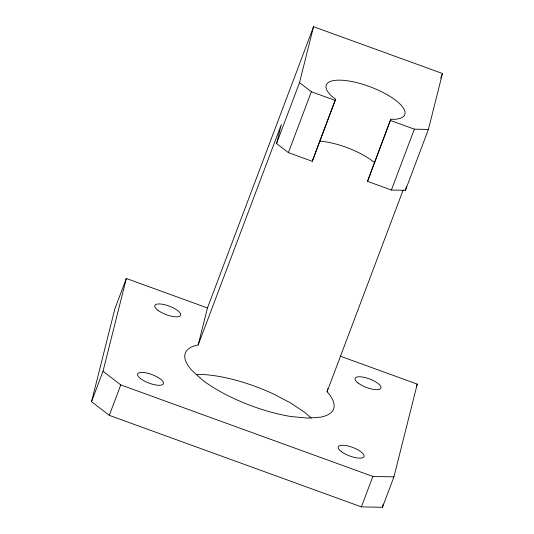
<?xml version="1.0" encoding="UTF-8"?>
<svg xmlns="http://www.w3.org/2000/svg" width="534" height="534" viewBox="0 0 534 534"><rect width="100%" height="100%" fill="white"/><g stroke="black" fill="none" stroke-linecap="round" stroke-linejoin="round"><path stroke-width="0.8" d="M340.231 356.151L417.241 384.113L393.938 476.862L382.457 507.3L361.385 506.879L109.29 415.352L91.541 401.681L114.837 308.932L126.318 278.494L207.472 307.958L198.181 344.944A79.226 26.032 20.7 0 0 191.806 370.342L202.306 379.894A79.226 26.032 20.7 0 0 291.13 416.54L307.557 418.102L320.7 417.141A79.226 26.032 20.7 0 0 327.082 391.742L327.889 388.525M91.541 401.681L103.022 371.237L126.318 278.494M207.472 307.958L313.558 26.7L442.459 73.498L428.408 129.435L405.446 190.318L391.395 190.031L367.512 181.36L390.788 119.242L394.739 119.322A41.952 13.784 20.7 0 0 394.646 99.538A41.952 13.784 20.7 0 0 341.4 80.207A41.952 13.784 20.7 0 0 332.208 96.621L335.532 99.184L335.225 100.425L312.263 161.301L288.38 152.631L276.545 143.519L281.305 124.569L198.181 344.944M276.545 143.519L299.507 82.636L313.558 26.7M312.263 161.301L335.532 99.184M367.512 181.36L390.788 119.242M405.446 190.318L406.434 186.366M382.457 507.3L383.272 504.076M109.29 415.352L120.771 384.914L103.022 371.237M288.38 152.631L311.342 91.755L299.507 82.636M391.395 190.031L414.357 129.155L428.408 129.435M440.69 78.184L442.459 73.498M327.082 391.742L403.157 190.057M361.385 506.879L372.865 476.435L393.938 476.862M416.353 386.456L417.241 384.113M311.342 91.755L335.225 100.425M390.474 120.484L414.357 129.155M120.771 384.914L372.865 476.435M311.209 418.189L305.094 412.628L290.696 402.996L273.381 393.945A79.226 26.032 20.7 0 0 196.232 374.421M319.552 141.15A41.952 13.784 20.7 0 1 374.841 162.91M157.797 310.194A13.777 4.526 20.7 0 0 179.951 316.075A13.777 4.526 20.7 0 0 165.46 304.914A13.777 4.526 20.7 0 0 157.797 310.194M140.602 378.653A13.777 4.526 20.7 0 0 162.757 384.533A13.777 4.526 20.7 0 0 148.265 373.373A13.777 4.526 20.7 0 0 140.602 378.653M341.213 451.484A13.777 4.526 20.7 0 0 363.36 457.371A13.777 4.526 20.7 0 0 348.869 446.204A13.777 4.526 20.7 0 0 341.213 451.484M358.094 383.025A13.777 4.526 20.7 0 0 380.248 388.906A13.777 4.526 20.7 0 0 365.757 377.738A13.777 4.526 20.7 0 0 358.094 383.025"/></g></svg>
